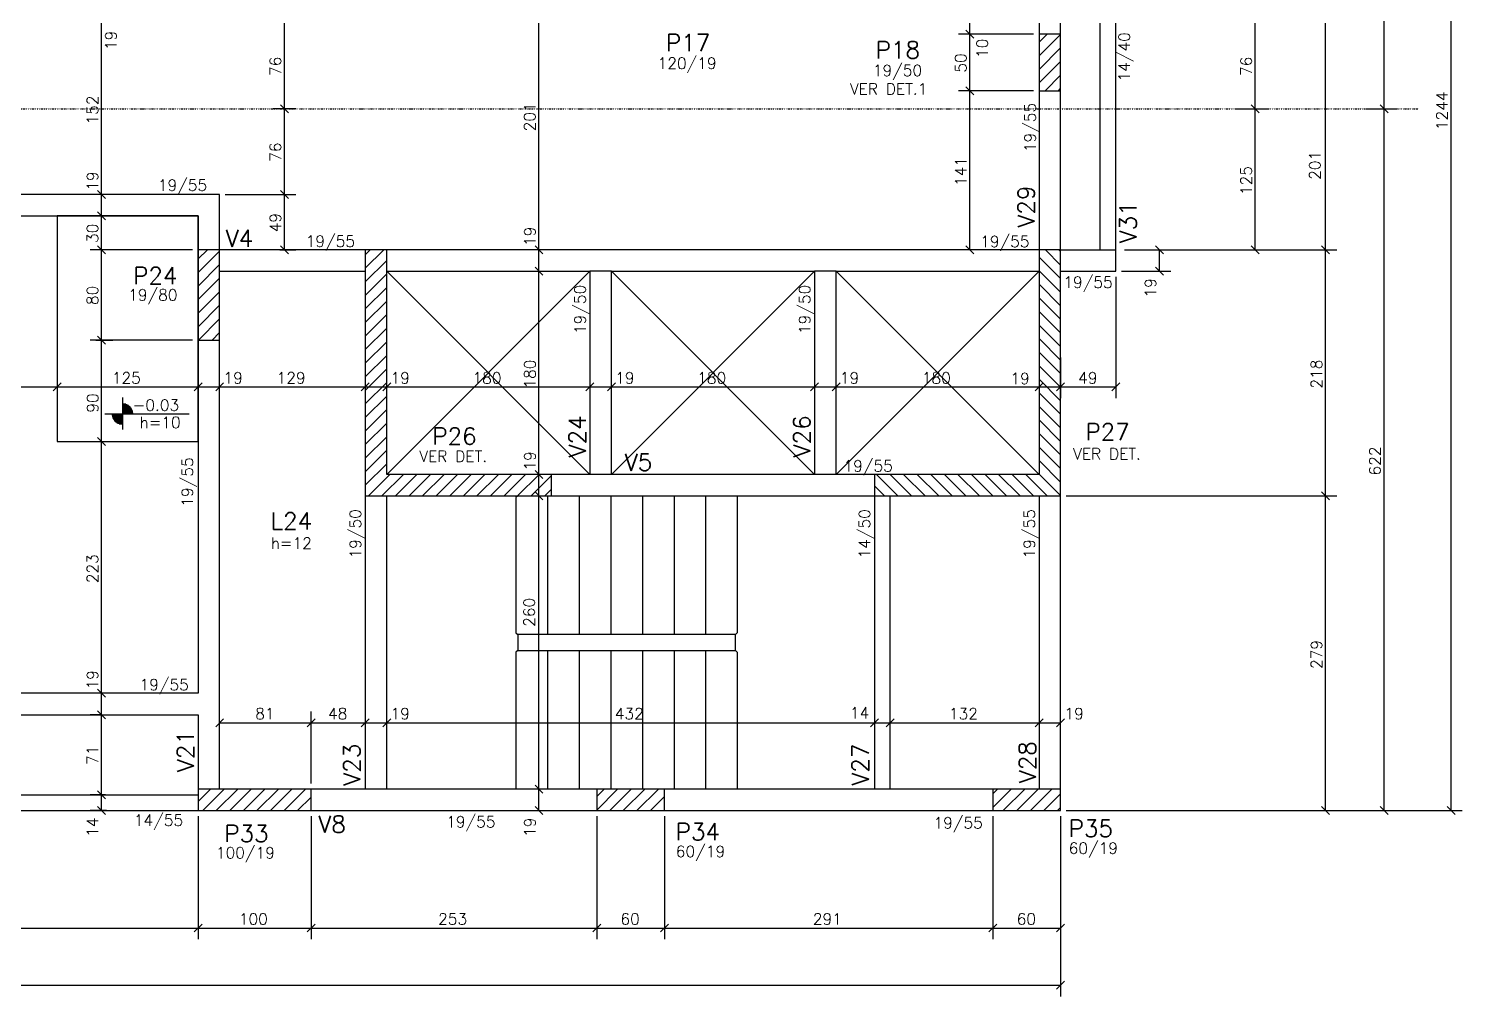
# Model space of a CAD drawing. Extents: x 1383 to 5399, y 2075 to 3983.
# Drawn here: x 4129 to 5399, y 2075 to 2932 of the extents above; entities that cross this region are included whole.
import ezdxf

# ---------------------------------------------------------------- set-up
doc = ezdxf.new("R2010")
doc.units = 0
doc.header["$MEASUREMENT"] = 0
doc.linetypes.add('ESTILO_TQS_0004', pattern=[2, 0.5, -0.4, 0.1, -0.4, 0.1, -0.5])
for name, color, linetype in [('1', 1, 'CONTINUOUS'), ('2', 2, 'CONTINUOUS'), ('3', 3, 'CONTINUOUS'), ('4', 4, 'CONTINUOUS'), ('7', 7, 'CONTINUOUS'), ('9', 9, 'CONTINUOUS')]:
    doc.layers.add(name, color=color, linetype=linetype)
doc.styles.get("Standard").update_dxf_attribs({"font": 'ROMANS.SHX'})

msp = doc.modelspace()

# ---------------------------------------------------------------- linework, layer by layer
at = {"layer": '1', "linetype": 'Continuous'}
for p, q in [((4445.7765, 2537.1865), (4625.7765, 2717.1865)), ((4445.7765, 2717.1865), (4625.7765, 2537.1865)), ((4644.7765, 2537.1865), (4824.7765, 2717.1865)), ((4644.7765, 2717.1865), (4824.7765, 2537.1865)), ((4843.7765, 2537.1865), (5023.7765, 2717.1865)), ((4843.7765, 2717.1865), (5023.7765, 2537.1865))]:
    msp.add_line(p, q, dxfattribs=at)
at = {"layer": '2', "linetype": 'Continuous'}
for p, q in [((4965.769499, 2923.650966), (4958.698431, 2930.722034)), ((4965.769499, 2923.650966), (4958.698431, 2930.722034)), ((4965.769499, 2873.650966), (4958.698431, 2880.722034)), ((4965.769499, 2873.650966), (4958.698431, 2880.722034)), ((4358.719242, 2857.650966), (4351.648174, 2864.722034)), ((4358.719242, 2857.650966), (4351.648174, 2864.722034)), ((5218.654108, 2857.650966), (5211.583041, 2864.722034)), ((5218.654108, 2857.650966), (5211.583041, 2864.722034)), ((5332.793071, 2857.650966), (5325.722003, 2864.722034)), ((5332.793071, 2857.650966), (5325.722003, 2864.722034)), ((4196.653279, 2781.650966), (4189.582211, 2788.722034)), ((4196.653279, 2781.650966), (4189.582211, 2788.722034)), ((4358.719242, 2781.650966), (4351.648174, 2788.722034)), ((4358.719242, 2781.650966), (4351.648174, 2788.722034)), ((4196.653279, 2762.650966), (4189.582211, 2769.722034)), ((4196.653279, 2762.650966), (4189.582211, 2769.722034)), ((4196.653279, 2732.650966), (4189.582211, 2739.722034)), ((4196.653279, 2732.650966), (4189.582211, 2739.722034)), ((4358.719242, 2732.650966), (4351.648174, 2739.722034)), ((4584.196828, 2732.650966), (4577.12576, 2739.722034)), ((4584.196828, 2732.650966), (4577.12576, 2739.722034)), ((4965.769499, 2732.650966), (4958.698431, 2739.722034)), ((5133.909631, 2732.650966), (5126.838564, 2739.722034)), ((5218.654108, 2732.650966), (5211.583041, 2739.722034)), ((5280.95719, 2732.650966), (5273.886122, 2739.722034)), ((5280.95719, 2732.650966), (5273.886122, 2739.722034)), ((4584.196828, 2713.650966), (4577.12576, 2720.722034)), ((4584.196828, 2713.650966), (4577.12576, 2720.722034)), ((5133.909631, 2713.650966), (5126.838564, 2720.722034)), ((4196.653279, 2652.650966), (4189.582211, 2659.722034)), ((4196.653279, 2652.650966), (4189.582211, 2659.722034)), ((4196.653279, 2652.650966), (4189.582211, 2659.722034)), ((4150.240966, 2611.10755), (4157.312034, 2618.178618)), ((4150.240966, 2611.10755), (4157.312034, 2618.178618)), ((4275.240966, 2611.10755), (4282.312034, 2618.178618)), ((4275.240966, 2611.10755), (4282.312034, 2618.178618)), ((4275.240966, 2611.10755), (4282.312034, 2618.178618)), ((4294.240966, 2611.10755), (4301.312034, 2618.178618)), ((4294.240966, 2611.10755), (4301.312034, 2618.178618)), ((4423.240966, 2611.10755), (4430.312034, 2618.178618)), ((4423.240966, 2611.10755), (4430.312034, 2618.178618)), ((4442.240966, 2611.10755), (4449.312034, 2618.178618)), ((4442.240966, 2611.10755), (4449.312034, 2618.178618)), ((4622.240966, 2611.10755), (4629.312034, 2618.178618)), ((4622.240966, 2611.10755), (4629.312034, 2618.178618)), ((4641.240966, 2611.10755), (4648.312034, 2618.178618)), ((4641.240966, 2611.10755), (4648.312034, 2618.178618)), ((4821.240966, 2611.10755), (4828.312034, 2618.178618)), ((4821.240966, 2611.10755), (4828.312034, 2618.178618)), ((4840.240966, 2611.10755), (4847.312034, 2618.178618)), ((4840.240966, 2611.10755), (4847.312034, 2618.178618)), ((5020.240966, 2611.10755), (5027.312034, 2618.178618)), ((5020.240966, 2611.10755), (5027.312034, 2618.178618)), ((5039.240966, 2611.10755), (5046.312034, 2618.178618)), ((5039.240966, 2611.10755), (5046.312034, 2618.178618)), ((5039.240966, 2611.10755), (5046.312034, 2618.178618)), ((5088.240966, 2611.10755), (5095.312034, 2618.178618)), ((4196.653279, 2562.650966), (4189.582211, 2569.722034)), ((4196.653279, 2562.650966), (4189.582211, 2569.722034)), ((4584.196828, 2533.650966), (4577.12576, 2540.722034)), ((4584.196828, 2533.650966), (4577.12576, 2540.722034)), ((4584.196828, 2514.650966), (4577.12576, 2521.722034)), ((4584.196828, 2514.650966), (4577.12576, 2521.722034)), ((5280.95719, 2514.650966), (5273.886122, 2521.722034)), ((5280.95719, 2514.650966), (5273.886122, 2521.722034)), ((4196.653279, 2339.650966), (4189.582211, 2346.722034)), ((4196.653279, 2339.650966), (4189.582211, 2346.722034)), ((4196.653279, 2339.650966), (4189.582211, 2346.722034)), ((4196.653279, 2320.650966), (4189.582211, 2327.722034)), ((4196.653279, 2320.650966), (4189.582211, 2327.722034)), ((4294.240966, 2313.54012), (4301.312034, 2320.611188)), ((4375.240966, 2313.54012), (4382.312034, 2320.611188)), ((4375.240966, 2313.54012), (4382.312034, 2320.611188)), ((4423.240966, 2313.54012), (4430.312034, 2320.611188)), ((4423.240966, 2313.54012), (4430.312034, 2320.611188)), ((4442.240966, 2313.54012), (4449.312034, 2320.611188)), ((4442.240966, 2313.54012), (4449.312034, 2320.611188)), ((4874.240966, 2313.54012), (4881.312034, 2320.611188)), ((4874.240966, 2313.54012), (4881.312034, 2320.611188)), ((4888.240966, 2313.54012), (4895.312034, 2320.611188)), ((4888.240966, 2313.54012), (4895.312034, 2320.611188)), ((5020.240966, 2313.54012), (5027.312034, 2320.611188)), ((5020.240966, 2313.54012), (5027.312034, 2320.611188)), ((5039.240966, 2313.54012), (5046.312034, 2320.611188)), ((4584.196828, 2254.650966), (4577.12576, 2261.722034)), ((4584.196828, 2254.650966), (4577.12576, 2261.722034)), ((4196.653279, 2249.650966), (4189.582211, 2256.722034)), ((4196.653279, 2249.650966), (4189.582211, 2256.722034)), ((4196.653279, 2235.650966), (4189.582211, 2242.722034)), ((4584.196828, 2235.650966), (4577.12576, 2242.722034)), ((5280.95719, 2235.650966), (5273.886122, 2242.722034)), ((5332.793071, 2235.650966), (5325.722003, 2242.722034)), ((5392.133999, 2235.650966), (5385.062932, 2242.722034)), ((4275.240966, 2131.599585), (4282.312034, 2138.670652)), ((4275.240966, 2131.599585), (4282.312034, 2138.670652)), ((4375.240966, 2131.599585), (4382.312034, 2138.670652)), ((4375.240966, 2131.599585), (4382.312034, 2138.670652)), ((4628.240966, 2131.599585), (4635.312034, 2138.670652)), ((4628.240966, 2131.599585), (4635.312034, 2138.670652)), ((4688.240966, 2131.599585), (4695.312034, 2138.670652)), ((4688.240966, 2131.599585), (4695.312034, 2138.670652)), ((4979.240966, 2131.599585), (4986.312034, 2138.670652)), ((4979.240966, 2131.599585), (4986.312034, 2138.670652)), ((5039.240966, 2131.599585), (5046.312034, 2138.670652)), ((5039.240966, 2081.036197), (5046.312034, 2088.107265))]:
    msp.add_line(p, q, dxfattribs=at)
at = {"layer": '3', "linetype": 'Continuous'}
for p, q in [((5023.7765, 2920.133826), (5030.829174, 2927.1865)), ((5023.7765, 2908.113011), (5042.7765, 2927.113011)), ((5023.7765, 2896.092195), (5042.7765, 2915.092195)), ((5023.7765, 2884.07138), (5042.7765, 2903.07138)), ((5028.912435, 2877.1865), (5042.7765, 2891.050565)), ((5040.93325, 2877.1865), (5042.7765, 2879.02975)), ((4278.7765, 2728.091329), (4286.871671, 2736.1865)), ((4278.7765, 2716.070514), (4297.7765, 2735.070514)), ((4426.7765, 2719.82073), (4443.14227, 2736.1865)), ((4426.7765, 2731.841545), (4431.121455, 2736.1865)), ((5029.260171, 2736.1865), (5042.7765, 2722.670171)), ((5041.280986, 2736.1865), (5042.7765, 2734.690986)), ((5042.7765, 2736.1865), (5091.7765, 2736.1865)), ((4278.7765, 2704.049698), (4297.7765, 2723.049698)), ((4426.7765, 2707.799915), (4445.7765, 2726.799915)), ((5023.7765, 2729.649356), (5042.7765, 2710.649356)), ((4278.7765, 2692.028883), (4297.7765, 2711.028883)), ((4426.7765, 2695.7791), (4445.7765, 2714.7791)), ((5023.7765, 2717.62854), (5042.7765, 2698.62854)), ((5023.7765, 2705.607725), (5042.7765, 2686.607725)), ((5042.7765, 2717.1865), (5091.7765, 2717.1865)), ((4278.7765, 2680.008068), (4297.7765, 2699.008068)), ((4426.7765, 2683.758284), (4445.7765, 2702.758284)), ((5023.7765, 2693.58691), (5042.7765, 2674.58691)), ((4278.7765, 2667.987252), (4297.7765, 2686.987252)), ((4426.7765, 2671.737469), (4445.7765, 2690.737469)), ((5023.7765, 2681.566095), (5042.7765, 2662.566095)), ((4278.996563, 2656.1865), (4297.7765, 2674.966437)), ((4426.7765, 2659.716654), (4445.7765, 2678.716654)), ((5023.7765, 2669.545279), (5042.7765, 2650.545279)), ((4291.017378, 2656.1865), (4297.7765, 2662.945622)), ((4426.7765, 2647.695839), (4445.7765, 2666.695839)), ((4426.7765, 2635.675023), (4445.7765, 2654.675023)), ((5023.7765, 2657.524464), (5042.7765, 2638.524464)), ((4426.7765, 2623.654208), (4445.7765, 2642.654208)), ((5023.7765, 2645.503649), (5042.7765, 2626.503649)), ((4426.7765, 2611.633393), (4445.7765, 2630.633393)), ((5023.7765, 2633.482833), (5042.7765, 2614.482833)), ((4426.7765, 2599.612577), (4445.7765, 2618.612577)), ((5023.7765, 2621.462018), (5042.7765, 2602.462018)), ((4211.650409, 2605.190157), (4211.650409, 2576.981189)), ((4426.7765, 2587.591762), (4445.7765, 2606.591762)), ((5023.7765, 2609.441203), (5042.7765, 2590.441203)), ((4211.650409, 2600.085773), (4211.650409, 2581.335773)), ((4211.650409, 2599.630262), (4214.537252, 2599.630262)), ((4211.650409, 2599.035625), (4215.961756, 2599.035625)), ((4211.650409, 2598.440989), (4216.954602, 2598.440989)), ((4211.650409, 2597.846343), (4217.731048, 2597.846343)), ((4211.650409, 2597.251751), (4218.366553, 2597.251751)), ((4211.650409, 2596.657114), (4218.898309, 2596.657114)), ((4211.650409, 2596.062468), (4219.347812, 2596.062468)), ((4211.650409, 2595.467831), (4219.728829, 2595.467831)), ((4211.650409, 2594.873195), (4220.050694, 2594.873195)), ((4211.650409, 2594.278558), (4220.319988, 2594.278558)), ((4211.650409, 2593.683921), (4220.541466, 2593.683921)), ((4211.650409, 2593.08932), (4220.718671, 2593.08932)), ((4211.650409, 2592.494683), (4220.854105, 2592.494683)), ((4211.650409, 2591.900046), (4220.949663, 2591.900046)), ((4211.650409, 2591.30541), (4221.025409, 2591.30541)), ((4426.7765, 2575.570947), (4445.7765, 2594.570947)), ((5023.7765, 2597.420388), (5042.7765, 2578.420388)), ((4196.006847, 2590.710773), (4270.778168, 2590.710773)), ((4211.650373, 2590.116172), (4202.275373, 2590.116172)), ((4202.275409, 2590.710773), (4221.025409, 2590.710773)), ((4211.650373, 2589.521535), (4202.351118, 2589.521535)), ((4211.650373, 2588.926898), (4202.446641, 2588.926898)), ((4211.650373, 2588.332261), (4202.58211, 2588.332261)), ((4211.650373, 2587.73766), (4202.759315, 2587.73766)), ((4211.650373, 2587.142988), (4202.980794, 2587.142988)), ((4211.650373, 2586.548387), (4203.250088, 2586.548387)), ((4211.650373, 2585.95375), (4203.571953, 2585.95375)), ((4211.650373, 2585.359113), (4203.952969, 2585.359113)), ((4211.650373, 2584.764476), (4204.402508, 2584.764476)), ((4211.650373, 2584.169875), (4204.934229, 2584.169875)), ((4211.650373, 2583.575194), (4205.569733, 2583.575194)), ((4211.650373, 2582.980593), (4206.346179, 2582.980593)), ((4211.650373, 2582.385956), (4207.339026, 2582.385956)), ((4211.650373, 2581.791319), (4208.763565, 2581.791319)), ((4426.7765, 2563.550132), (4445.7765, 2582.550132)), ((5023.7765, 2585.399572), (5042.7765, 2566.399572)), ((4426.7765, 2551.529316), (4445.7765, 2570.529316)), ((5023.7765, 2573.378757), (5042.7765, 2554.378757)), ((4426.7765, 2539.508501), (4445.7765, 2558.508501)), ((5023.7765, 2561.357942), (5042.7765, 2542.357942)), ((4426.7765, 2527.487686), (4445.7765, 2546.487686)), ((5023.7765, 2549.337127), (5042.7765, 2530.337127)), ((4429.49613, 2518.1865), (4448.49613, 2537.1865)), ((4441.516945, 2518.1865), (4460.516945, 2537.1865)), ((4453.53776, 2518.1865), (4472.53776, 2537.1865)), ((4465.558575, 2518.1865), (4484.558575, 2537.1865)), ((4477.579391, 2518.1865), (4496.579391, 2537.1865)), ((4489.600206, 2518.1865), (4508.600206, 2537.1865)), ((4501.621021, 2518.1865), (4520.621021, 2537.1865)), ((4513.641837, 2518.1865), (4532.641837, 2537.1865)), ((4525.662652, 2518.1865), (4544.662652, 2537.1865)), ((4537.683467, 2518.1865), (4556.683467, 2537.1865)), ((4549.704282, 2518.1865), (4568.704282, 2537.1865)), ((4561.725098, 2518.1865), (4580.725098, 2537.1865)), ((4573.745913, 2518.1865), (4591.7765, 2536.217087)), ((4879.656528, 2537.1865), (4898.656528, 2518.1865)), ((4891.677343, 2537.1865), (4910.677343, 2518.1865)), ((4903.698158, 2537.1865), (4922.698158, 2518.1865)), ((4915.718974, 2537.1865), (4934.718974, 2518.1865)), ((4927.739789, 2537.1865), (4946.739789, 2518.1865)), ((4939.760604, 2537.1865), (4958.760604, 2518.1865)), ((4951.78142, 2537.1865), (4970.78142, 2518.1865)), ((4963.802235, 2537.1865), (4982.802235, 2518.1865)), ((4975.82305, 2537.1865), (4994.82305, 2518.1865)), ((4987.843865, 2537.1865), (5006.843865, 2518.1865)), ((4999.864681, 2537.1865), (5018.864681, 2518.1865)), ((5011.885496, 2537.1865), (5030.885496, 2518.1865)), ((5023.7765, 2537.316311), (5042.7765, 2518.316311)), ((4585.766728, 2518.1865), (4591.7765, 2524.196272)), ((4877.7765, 2527.045713), (4886.635713, 2518.1865)), ((3863.2765, 2253.1865), (4278.7765, 2253.1865)), ((4278.7765, 2247.258718), (4289.704282, 2258.1865)), ((4282.725098, 2239.1865), (4301.725098, 2258.1865)), ((4294.745913, 2239.1865), (4313.745913, 2258.1865)), ((4306.766728, 2239.1865), (4325.766728, 2258.1865)), ((4318.787543, 2239.1865), (4337.787543, 2258.1865)), ((4330.808359, 2239.1865), (4349.808359, 2258.1865)), ((4342.829174, 2239.1865), (4361.829174, 2258.1865)), ((4354.849989, 2239.1865), (4373.849989, 2258.1865)), ((4366.870805, 2239.1865), (4378.7765, 2251.092195)), ((4631.7765, 2239.634259), (4650.328741, 2258.1865)), ((4631.7765, 2251.655075), (4638.307925, 2258.1865)), ((4643.349556, 2239.1865), (4662.349556, 2258.1865)), ((4655.370371, 2239.1865), (4674.370371, 2258.1865)), ((4667.391187, 2239.1865), (4686.391187, 2258.1865)), ((4679.412002, 2239.1865), (4691.7765, 2251.550998)), ((4982.7765, 2242.030616), (4998.932384, 2258.1865)), ((4982.7765, 2254.051431), (4986.911569, 2258.1865)), ((4991.953199, 2239.1865), (5010.953199, 2258.1865)), ((5003.974014, 2239.1865), (5022.974014, 2258.1865)), ((5015.99483, 2239.1865), (5034.99483, 2258.1865)), ((5028.015645, 2239.1865), (5042.7765, 2253.947355)), ((3863.2765, 2239.1865), (4278.7765, 2239.1865)), ((4691.432817, 2239.1865), (4691.7765, 2239.530183)), ((5040.03646, 2239.1865), (5042.7765, 2241.92654))]:
    msp.add_line(p, q, dxfattribs=at)
for points in [[(5023.7765, 2937.1865), (5023.7765, 2927.1865)], [(5042.7765, 2927.1865), (5042.7765, 2937.1865)], [(5077.7765, 2736.1865), (5077.7765, 2937.1865)], [(5091.7765, 2717.1865), (5091.7765, 2937.1865)], [(5023.7765, 2877.1865), (5023.7765, 2736.1865)], [(5042.7765, 2736.1865), (5042.7765, 2877.1865)], [(4297.7765, 2785.1865), (3851.2765, 2785.1865)], [(4297.7765, 2736.1865), (4297.7765, 2785.1865)], [(3860.7765, 2766.1865), (4278.7765, 2766.1865)], [(4278.7765, 2766.1865), (4278.7765, 2736.1865)], [(4426.7765, 2736.1865), (4297.7765, 2736.1865)], [(4635.2765, 2736.1865), (4445.7765, 2736.1865)], [(4834.2765, 2736.1865), (4635.2765, 2736.1865)], [(5023.7765, 2736.1865), (4834.2765, 2736.1865)], [(4297.7765, 2717.1865), (4426.7765, 2717.1865)], [(4445.7765, 2717.1865), (4625.7765, 2717.1865)], [(4625.7765, 2717.1865), (4625.7765, 2537.1865)], [(4644.7765, 2717.1865), (4625.7765, 2717.1865)], [(4644.7765, 2717.1865), (4824.7765, 2717.1865)], [(4644.7765, 2537.1865), (4644.7765, 2717.1865)], [(4824.7765, 2717.1865), (4824.7765, 2537.1865)], [(4843.7765, 2717.1865), (4824.7765, 2717.1865)], [(4843.7765, 2717.1865), (5023.7765, 2717.1865)], [(4843.7765, 2537.1865), (4843.7765, 2717.1865)], [(4278.7765, 2656.1865), (4278.7765, 2343.1865)], [(4297.7765, 2333.6865), (4297.7765, 2656.1865)], [(4625.7765, 2537.1865), (4591.7765, 2537.1865)], [(4644.7765, 2537.1865), (4625.7765, 2537.1865)], [(4824.7765, 2537.1865), (4644.7765, 2537.1865)], [(4843.7765, 2537.1865), (4824.7765, 2537.1865)], [(4877.7765, 2537.1865), (4843.7765, 2537.1865)], [(4426.7765, 2518.1865), (4426.7765, 2258.1865)], [(4445.7765, 2258.1865), (4445.7765, 2518.1865)], [(4591.7765, 2518.1865), (4635.2765, 2518.1865)], [(4635.2765, 2518.1865), (4834.2765, 2518.1865)], [(4834.2765, 2518.1865), (4877.7765, 2518.1865)], [(4877.7765, 2518.1865), (4877.7765, 2258.1865)], [(4891.7765, 2258.1865), (4891.7765, 2518.1865)], [(5023.7765, 2518.1865), (5023.7765, 2258.1865)], [(5042.7765, 2258.1865), (5042.7765, 2518.1865)], [(4278.7765, 2343.1865), (3860.7765, 2343.1865)], [(3860.7765, 2324.1865), (4278.7765, 2324.1865)], [(4278.7765, 2324.1865), (4278.7765, 2258.1865)], [(4297.7765, 2258.1865), (4297.7765, 2333.6865)], [(4426.7765, 2258.1865), (4378.7765, 2258.1865)], [(4445.7765, 2258.1865), (4426.7765, 2258.1865)], [(4631.7765, 2258.1865), (4445.7765, 2258.1865)], [(4877.7765, 2258.1865), (4691.7765, 2258.1865)], [(4891.7765, 2258.1865), (4877.7765, 2258.1865)], [(4982.7765, 2258.1865), (4891.7765, 2258.1865)], [(4378.7765, 2239.1865), (4436.2765, 2239.1865)], [(4436.2765, 2239.1865), (4631.7765, 2239.1865)], [(4691.7765, 2239.1865), (4884.7765, 2239.1865)], [(4884.7765, 2239.1865), (4982.7765, 2239.1865)]]:
    msp.add_lwpolyline(points, dxfattribs=at)
at = {"layer": '3', "linetype": 'ESTILO_TQS_0004'}
msp.add_lwpolyline([(4278.7765, 2766.1865), (4153.7765, 2766.1865), (4153.7765, 2566.1865), (4278.7765, 2566.1865), (4278.7765, 2766.1865)], dxfattribs=at)
at = {"layer": '7', "linetype": 'Continuous'}
for points in [[(5023.7765, 2877.1865), (5042.7765, 2877.1865), (5042.7765, 2927.1865), (5023.7765, 2927.1865), (5023.7765, 2877.1865)], [(4278.7765, 2656.1865), (4297.7765, 2656.1865), (4297.7765, 2736.1865), (4278.7765, 2736.1865), (4278.7765, 2656.1865)], [(4426.7765, 2518.1865), (4591.7765, 2518.1865), (4591.7765, 2537.1865), (4445.7765, 2537.1865), (4445.7765, 2736.1865), (4426.7765, 2736.1865), (4426.7765, 2518.1865)], [(5042.7765, 2518.1865), (5042.7765, 2736.1865), (5023.7765, 2736.1865), (5023.7765, 2537.1865), (4877.7765, 2537.1865), (4877.7765, 2518.1865), (5042.7765, 2518.1865)], [(4278.7765, 2239.1865), (4378.7765, 2239.1865), (4378.7765, 2258.1865), (4278.7765, 2258.1865), (4278.7765, 2239.1865)], [(4631.7765, 2239.1865), (4691.7765, 2239.1865), (4691.7765, 2258.1865), (4631.7765, 2258.1865), (4631.7765, 2239.1865)], [(4982.7765, 2239.1865), (5042.7765, 2239.1865), (5042.7765, 2258.1865), (4982.7765, 2258.1865), (4982.7765, 2239.1865)]]:
    msp.add_lwpolyline(points, dxfattribs=at)
at = {"layer": '9', "linetype": 'Continuous'}
for p, q in [((5329.257537, 2861.1865), (5329.257537, 3483.1865)), ((5388.598466, 2239.1865), (5388.598466, 3483.1865)), ((4193.117745, 2785.1865), (4193.117745, 2937.1865)), ((4355.183708, 2861.1865), (4355.183708, 2937.1865)), ((4580.661294, 2736.1865), (4580.661294, 2937.1865)), ((4962.233965, 2927.1865), (4962.233965, 2937.1865)), ((5215.118574, 2861.1865), (5215.118574, 2937.1865)), ((5277.421656, 2736.1865), (5277.421656, 2937.1865)), ((5018.7765, 2927.1865), (4952.233965, 2927.1865)), ((4962.233965, 2877.1865), (4962.233965, 2927.1865)), ((5018.7765, 2877.1865), (4952.233965, 2877.1865)), ((4962.233965, 2736.1865), (4962.233965, 2877.1865)), ((4365.235629, 2861.1865), (4345.183708, 2861.1865)), ((4355.183708, 2785.1865), (4355.183708, 2861.1865)), ((5197.292938, 2861.1865), (5225.118574, 2861.1865)), ((5215.118574, 2736.1865), (5215.118574, 2861.1865)), ((5313.231298, 2861.1865), (5339.257537, 2861.1865)), ((5329.257537, 2239.1865), (5329.257537, 2861.1865)), ((4190.784823, 2785.1865), (4183.117745, 2785.1865)), ((4193.117745, 2766.1865), (4193.117745, 2785.1865)), ((4302.7765, 2785.1865), (4365.183708, 2785.1865)), ((4355.183708, 2736.1865), (4355.183708, 2785.1865)), ((4191.189949, 2766.1865), (4203.117745, 2766.1865)), ((4193.117745, 2736.1865), (4193.117745, 2766.1865)), ((4273.7765, 2736.1865), (4183.117745, 2736.1865)), ((4193.117745, 2656.1865), (4193.117745, 2736.1865)), ((4351.152555, 2736.1865), (4365.183708, 2736.1865)), ((4580.661294, 2717.1865), (4580.661294, 2736.1865)), ((4971.860796, 2736.1865), (4952.233965, 2736.1865)), ((5099.410423, 2736.1865), (5287.421656, 2736.1865)), ((5124.194939, 2736.1865), (5140.374098, 2736.1865)), ((5130.374098, 2717.1865), (5130.374098, 2736.1865)), ((5164.2765, 2736.1865), (5225.118574, 2736.1865)), ((5277.421656, 2518.1865), (5277.421656, 2736.1865)), ((4580.661294, 2537.1865), (4580.661294, 2717.1865)), ((5091.7765, 2712.1865), (5091.7765, 2604.643084)), ((5096.7765, 2717.1865), (5140.374098, 2717.1865)), ((4273.7765, 2656.1865), (4183.117745, 2656.1865)), ((4188.117745, 2656.1865), (4203.117745, 2656.1865)), ((4193.117745, 2566.1865), (4193.117745, 2656.1865)), ((5042.7765, 2640.871702), (5042.7765, 2604.643084)), ((3860.7765, 2614.643084), (4153.7765, 2614.643084)), ((4153.7765, 2614.643084), (4278.7765, 2614.643084)), ((4278.7765, 2614.643084), (4297.7765, 2614.643084)), ((4297.7765, 2614.643084), (4426.7765, 2614.643084)), ((4426.7765, 2614.643084), (4445.7765, 2614.643084)), ((4445.7765, 2614.643084), (4625.7765, 2614.643084)), ((4625.7765, 2614.643084), (4644.7765, 2614.643084)), ((4644.7765, 2614.643084), (4824.7765, 2614.643084)), ((4824.7765, 2614.643084), (4843.7765, 2614.643084)), ((4843.7765, 2614.643084), (5023.7765, 2614.643084)), ((5023.7765, 2614.643084), (5042.7765, 2614.643084)), ((5042.7765, 2614.643084), (5091.7765, 2614.643084)), ((4193.117745, 2343.1865), (4193.117745, 2566.1865)), ((4580.661294, 2518.1865), (4580.661294, 2537.1865)), ((4561.7765, 2518.1865), (4560.2765, 2516.6865)), ((4560.2765, 2516.6865), (4560.2765, 2396.6865)), ((4580.661294, 2258.1865), (4580.661294, 2518.1865)), ((4588.2765, 2518.1865), (4588.2765, 2395.1865)), ((4616.2765, 2518.1865), (4616.2765, 2395.1865)), ((4644.2765, 2518.1865), (4644.2765, 2395.1865)), ((4672.2765, 2518.1865), (4672.2765, 2395.1865)), ((4700.2765, 2518.1865), (4700.2765, 2395.1865)), ((4728.2765, 2518.1865), (4728.2765, 2395.1865)), ((4756.2765, 2518.1865), (4756.2765, 2396.6865)), ((5047.7765, 2518.1865), (5287.421656, 2518.1865)), ((5277.421656, 2239.1865), (5277.421656, 2518.1865)), ((4560.2765, 2396.6865), (4561.7765, 2395.1865)), ((4754.7765, 2395.1865), (4756.2765, 2396.6865)), ((4561.7765, 2381.1865), (4560.2765, 2379.6865)), ((4560.2765, 2379.6865), (4560.2765, 2258.1865)), ((4588.2765, 2381.1865), (4588.2765, 2258.1865)), ((4616.2765, 2381.1865), (4616.2765, 2258.1865)), ((4644.2765, 2381.1865), (4644.2765, 2258.1865)), ((4672.2765, 2381.1865), (4672.2765, 2258.1865)), ((4700.2765, 2381.1865), (4700.2765, 2258.1865)), ((4728.2765, 2381.1865), (4728.2765, 2258.1865)), ((4754.7765, 2381.1865), (4756.2765, 2379.6865)), ((4756.2765, 2379.6865), (4756.2765, 2258.1865)), ((4188.401304, 2343.1865), (4183.117745, 2343.1865)), ((4193.117745, 2324.1865), (4193.117745, 2343.1865)), ((4193.505382, 2324.1865), (4183.117745, 2324.1865)), ((4193.117745, 2253.1865), (4193.117745, 2324.1865)), ((4378.7765, 2263.1865), (4378.7765, 2327.075654)), ((4297.7765, 2317.075654), (4378.7765, 2317.075654)), ((4378.7765, 2317.075654), (4426.7765, 2317.075654)), ((4426.7765, 2317.075654), (4445.7765, 2317.075654)), ((4445.7765, 2317.075654), (4877.7765, 2317.075654)), ((4877.7765, 2317.075654), (4891.7765, 2317.075654)), ((4891.7765, 2317.075654), (5023.7765, 2317.075654)), ((5023.7765, 2317.075654), (5042.7765, 2317.075654)), ((4196.62454, 2253.1865), (4183.117745, 2253.1865)), ((4193.117745, 2239.1865), (4193.117745, 2253.1865)), ((4580.661294, 2239.1865), (4580.661294, 2258.1865)), ((4197.47522, 2239.1865), (4183.117745, 2239.1865)), ((5047.7765, 2239.1865), (5287.421656, 2239.1865)), ((5282.421656, 2239.1865), (5345.964835, 2239.1865)), ((5282.421656, 2239.1865), (5339.257537, 2239.1865)), ((5340.964835, 2239.1865), (5398.598466, 2239.1865)), ((4278.7765, 2234.1865), (4278.7765, 2125.135119)), ((4378.7765, 2234.1865), (4378.7765, 2125.135119)), ((4631.7765, 2234.1865), (4631.7765, 2125.135119)), ((4691.7765, 2234.1865), (4691.7765, 2125.135119)), ((4982.7765, 2234.1865), (4982.7765, 2125.135119)), ((5042.7765, 2234.1865), (5042.7765, 2125.135119)), ((3863.2765, 2135.135119), (4278.7765, 2135.135119)), ((4278.7765, 2135.135119), (4378.7765, 2135.135119)), ((4378.7765, 2135.135119), (4631.7765, 2135.135119)), ((4631.7765, 2135.135119), (4691.7765, 2135.135119)), ((4691.7765, 2135.135119), (4982.7765, 2135.135119)), ((4982.7765, 2135.135119), (5042.7765, 2135.135119)), ((5042.7765, 2130.135119), (5042.7765, 2074.571731)), ((1669.2765, 2084.571731), (5042.7765, 2084.571731))]:
    msp.add_line(p, q, dxfattribs=at)
at = {"layer": '9', "linetype": 'ESTILO_TQS_0004'}
msp.add_line((1406.07657, 2861.1865), (5359.603383, 2861.1865), dxfattribs=at)
at = {"layer": '9', "linetype": 'Continuous'}
for points in [[(4278.7765, 2766.1865), (4153.7765, 2766.1865), (4153.7765, 2566.1865), (4278.7765, 2566.1865), (4278.7765, 2766.1865)], [(4561.7765, 2381.1865), (4754.7765, 2381.1865), (4754.7765, 2395.1865), (4561.7765, 2395.1865), (4561.7765, 2381.1865)]]:
    msp.add_lwpolyline(points, dxfattribs=at)

# ---------------------------------------------------------------- texts
at = {"layer": '2', "linetype": 'Continuous'}
for s, p in [('19', (4206.426159, 2913.183224)), ('10', (4978.281756, 2906.131148)), ('50', (4959.233965, 2893.1865)), ('76', (4352.183708, 2890.1865)), ('76', (5212.118574, 2890.1865)), ('152', (4190.117745, 2847.1865)), ('1244', (5385.598466, 2842.1865)), ('201', (4577.448644, 2841.187062)), ('76', (4352.183708, 2814.1865)), ('201', (5272.982141, 2798.21474)), ('141', (4959.233965, 2792.6865)), ('125', (5212.118574, 2784.6865)), ('19', (4190.117745, 2788.51983)), ('30', (4190.117745, 2742.1865)), ('49', (4352.183708, 2751.6865)), ('19', (4577.661294, 2739.51983)), ('19', (5127.374098, 2693.85317)), ('80', (4190.117745, 2687.1865)), ('180', (4577.661294, 2613.1865)), ('218', (5274.421656, 2613.1865)), ('90', (4190.283609, 2591.902931)), ('19', (4577.661294, 2540.51983)), ('622', (5326.257537, 2536.1865)), ('223', (4190.117745, 2440.6865)), ('260', (4577.007487, 2402.082246)), ('279', (5274.421656, 2364.6865)), ('19', (4190.117745, 2346.51983)), ('71', (4190.117745, 2279.6865)), ('14', (4190.117745, 2215.85317)), ('19', (4577.661294, 2215.85317))]:
    msp.add_text(s, height=10, rotation=90, dxfattribs=at).set_placement(p)
for s, p in [('125', (4202.2765, 2617.643084)), ('19', (4301.10983, 2617.643084)), ('129', (4348.2765, 2617.643084)), ('19', (4449.10983, 2617.643084)), ('180', (4521.7765, 2617.643084)), ('19', (4648.10983, 2617.643084)), ('180', (4720.7765, 2617.643084)), ('19', (4847.10983, 2617.643084)), ('180', (4919.7765, 2617.643084)), ('19', (4998.25079, 2617.128471)), ('49', (5058.2765, 2617.643084)), ('81', (4329.2765, 2320.075654)), ('48', (4393.7765, 2320.075654)), ('19', (4449.10983, 2320.075654)), ('432', (4647.7765, 2320.075654)), ('14', (4856.085833, 2320.711915)), ('132', (4943.7765, 2320.075654)), ('19', (5046.10983, 2320.075654)), ('100', (4314.7765, 2138.135119)), ('253', (4491.2765, 2138.135119)), ('60', (4652.7765, 2138.135119)), ('291', (4823.2765, 2138.135119)), ('60', (5003.7765, 2138.135119))]:
    msp.add_text(s, height=10, dxfattribs=at).set_placement(p)
at = {"layer": '3', "linetype": 'Continuous'}
for s, p in [('14/40', (5104.097657, 2885.311185)), ('19/55', (5020.667494, 2822.670976)), ('19/50', (4622.0265, 2661.48441)), ('19/50', (4821.0265, 2661.48441)), ('19/55', (4274.135017, 2508.500612)), ('19/50', (4423.0265, 2462.616919)), ('14/50', (4874.0265, 2462.616919)), ('19/55', (5020.0265, 2462.616919))]:
    msp.add_text(s, height=10, rotation=90, dxfattribs=at).set_placement(p)
for s, p in [('120/19', (4685.733444, 2896.485079)), ('19/50', (4876.334206, 2890.128997)), ('VER DET.1', (4856.177456, 2873.704979)), ('19/55', (4243.023084, 2788.427102)), ('19/55', (4374.003277, 2738.768379)), ('19/55', (4971.477866, 2738.535867)), ('19/55', (5045.191975, 2702.395256)), ('19/80', (4216.702846, 2691.206884)), ('-0.03', (4220.743978, 2593.520921)), ('h=10', (4226.805906, 2578.226051)), ('VER DET.', (4474.695566, 2548.161964)), ('VER DET.', (5053.853388, 2550.30303)), ('19/55', (4850.432231, 2539.656714)), ('h=12', (4343.044353, 2471.243292)), ('19/55', (4226.805074, 2345.779688)), ('14/55', (4221.728157, 2225.585993)), ('19/55', (4498.452159, 2224.279355)), ('19/55', (4930.124071, 2223.291548)), ('60/19', (4701.815231, 2197.963196)), ('60/19', (5049.907354, 2200.871073)), ('100/19', (4294.439131, 2196.788458))]:
    msp.add_text(s, height=10, dxfattribs=at).set_placement(p)
at = {"layer": '4', "linetype": 'Continuous'}
for s, p in [('P17', (4693.145391, 2912.304672)), ('P18', (4878.947118, 2905.875543)), ('V4', (4303.167866, 2738.868874)), ('P24', (4221.1521, 2705.802406)), ('P26', (4486.172219, 2563.506172)), ('P27', (5064.72708, 2567.352302)), ('V5', (4656.584138, 2540.382515)), ('L24', (4343.044353, 2488.243292)), ('P33', (4301.923215, 2211.394558)), ('V8', (4385.146508, 2219.662085)), ('P34', (4701.815231, 2212.963196)), ('P35', (5049.907354, 2215.871073))]:
    msp.add_text(s, height=15, dxfattribs=at).set_placement(p)
for s, p in [('V29', (5019.708081, 2755.803582)), ('V31', (5109.949502, 2741.887849)), ('V24', (4622.0265, 2552.1865)), ('V26', (4821.0265, 2552.1865)), ('V21', (4275.0265, 2273.1865)), ('V28', (5020.912963, 2263.435407)), ('V23', (4422.385962, 2261.170009)), ('V27', (4872.744666, 2261.240058))]:
    msp.add_text(s, height=15, rotation=90, dxfattribs=at).set_placement(p)

doc.saveas('drawing.dxf')
